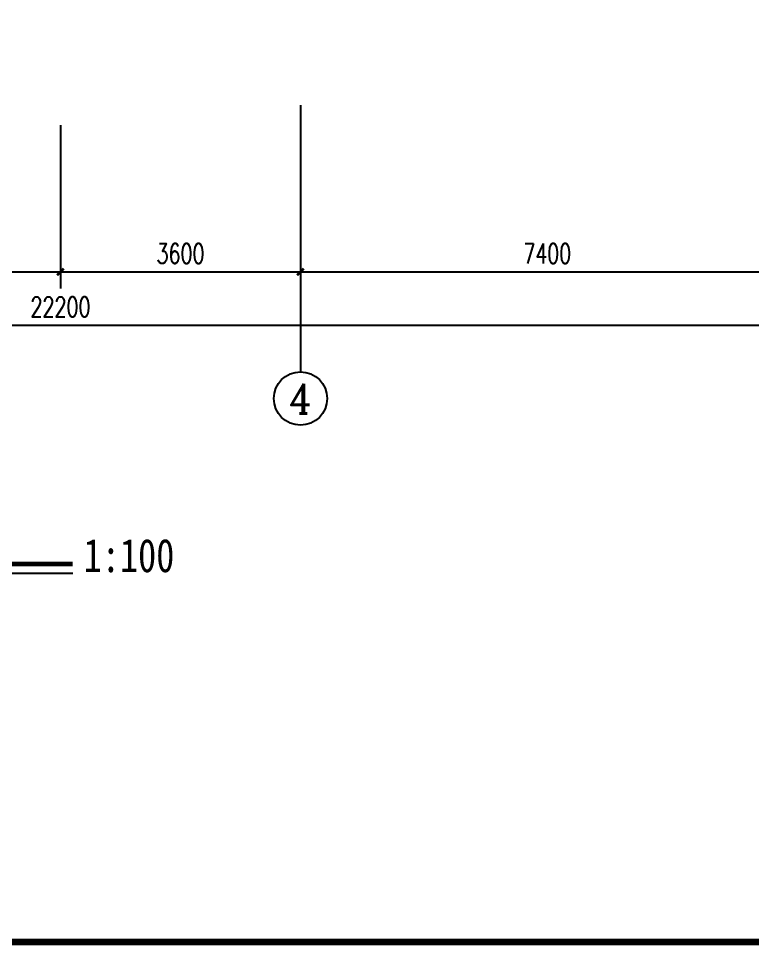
# Model space of a CAD drawing. Extents: x 6250600 to 6678662, y -692028 to -290561.
# Drawn here: x 6289883 to 6300889, y -556951 to -543047 of the extents above; entities that cross this region are included whole.
import ezdxf
from ezdxf.enums import TextEntityAlignment as Align

# ---------------------------------------------------------------- set-up
doc = ezdxf.new("R2010")
doc.units = 0
doc.header["$LTSCALE"] = 1000
doc.header["$MEASUREMENT"] = 0
doc.layers.get('0').update_dxf_attribs({"linetype": 'CONTINUOUS'})
doc.layers.get('Defpoints').update_dxf_attribs({"linetype": 'CONTINUOUS'})
for name, color, linetype in [('AXIS_TEXT', 7, 'CONTINUOUS'), ('PUB_TITLE', 4, 'CONTINUOUS'), ('图名', 15, 'CONTINUOUS'), ('建筑底图', 251, 'CONTINUOUS')]:
    doc.layers.add(name, color=color, linetype=linetype)
doc.styles.add('_TCH_AXIS', font='COMPLEX', dxfattribs={"bigfont": 'GBCBIG'})
doc.styles.add('_TCH_DIM_T3', font='SIMPLEX', dxfattribs={"width": 0.705882, "bigfont": 'GBCBIG'})
doc.styles.add('COMPLEX', font='COMPLEX')
doc.styles.add('宋体', font='', dxfattribs={"width": 0.7})
doc.styles.get('宋体').set_extended_font_data('SimSun')
doc.dimstyles.new('_TCH_ARCH&&100', dxfattribs={"dimtxt": 297.5, "dimasz": 100, "dimexe": 250, "dimexo": 300, "dimgap": 126.25, "dimtad": 1, "dimdec": 0, "dimzin": 0, "dimdsep": 46, "dimtxsty": '_TCH_DIM_T3', "dimblk": 'ARCHTICK', "dimcen": 0.09, "dimclrt": 7, "dimazin": 2, "dimtfac": 1, "dimtdec": 0, "dimtix": 1, "dimtmove": 2, "dimatfit": 3, "dimfxl": 0, "dimtolj": 1, "dimtzin": 0, "dimarcsym": 0})

# ---------------------------------------------------------------- blocks, each defined once
blk = doc.blocks.new('_AXISO')
blk.add_circle((0, 0), 0.5)
at = {"layer": 'AXIS_TEXT', "style": 'COMPLEX', "width": 1.041667}
blk.add_attdef('A', text='', height=0.56, dxfattribs=at).set_placement((-0.25, -0.28), (0.25, -0.28), align=Align.FIT)
blk = doc.blocks.new('_ArchTick')
at = {"color": 0, "linetype": 'ByBlock', "const_width": 0.4}
blk.add_lwpolyline([(-0.5, -0.5), (0.5, 0.5)], dxfattribs=at)
blk = doc.blocks.new('*D171')
at = {"layer": 'Defpoints', "color": 0, "transparency": 16777216}
for p in [(6279412, -544347), (6301612, -544347), (6301612, -547647)]:
    blk.add_point(p, dxfattribs=at)
at = {"layer": '建筑底图', "color": 0, "lineweight": -2, "transparency": 16777216}
for p, q in [((6279412, -544647), (6279412, -547897)), ((6301612, -544647), (6301612, -547897)), ((6279412, -547647), (6301612, -547647))]:
    blk.add_line(p, q, dxfattribs=at)
at = {"layer": '建筑底图', "color": 0, "lineweight": -2, "transparency": 16777216, "xscale": 100, "yscale": 100, "zscale": 100, "rotation": 180}
blk.add_blockref('_ArchTick', (6279412, -547647), dxfattribs=at)
at = {"layer": '建筑底图', "color": 0, "lineweight": -2, "transparency": 16777216, "xscale": 100, "yscale": 100, "zscale": 100}
blk.add_blockref('_ArchTick', (6301612, -547647), dxfattribs=at)
at = {"layer": '建筑底图', "color": 7, "transparency": 16777216, "insert": (6290512, -547372), "char_height": 297.5, "attachment_point": 5, "style": '_TCH_DIM_T3'}
blk.add_mtext('\\A1;22200', dxfattribs=at)
blk = doc.blocks.new('*D174')
at = {"layer": 'Defpoints', "color": 0, "transparency": 16777216}
for p in [(6286912, -544347), (6290512, -544347), (6290512, -546847)]:
    blk.add_point(p, dxfattribs=at)
at = {"layer": '建筑底图', "color": 0, "lineweight": -2, "transparency": 16777216}
for p, q in [((6286912, -544647), (6286912, -547097)), ((6290512, -544647), (6290512, -547097)), ((6286912, -546847), (6290512, -546847))]:
    blk.add_line(p, q, dxfattribs=at)
at = {"layer": '建筑底图', "color": 0, "lineweight": -2, "transparency": 16777216, "xscale": 100, "yscale": 100, "zscale": 100, "rotation": 180}
blk.add_blockref('_ArchTick', (6286912, -546847), dxfattribs=at)
at = {"layer": '建筑底图', "color": 0, "lineweight": -2, "transparency": 16777216, "xscale": 100, "yscale": 100, "zscale": 100}
blk.add_blockref('_ArchTick', (6290512, -546847), dxfattribs=at)
at = {"layer": '建筑底图', "color": 7, "transparency": 16777216, "insert": (6288712, -546572), "char_height": 297.5, "attachment_point": 5, "style": '_TCH_DIM_T3'}
blk.add_mtext('\\A1;3600', dxfattribs=at)
blk = doc.blocks.new('*D175')
at = {"layer": 'Defpoints', "color": 0, "transparency": 16777216}
for p in [(6290512, -544347), (6294112, -544347), (6294112, -546847)]:
    blk.add_point(p, dxfattribs=at)
at = {"layer": '建筑底图', "color": 0, "lineweight": -2, "transparency": 16777216}
for p, q in [((6290512, -544647), (6290512, -547097)), ((6294112, -544647), (6294112, -547097)), ((6290512, -546847), (6294112, -546847))]:
    blk.add_line(p, q, dxfattribs=at)
at = {"layer": '建筑底图', "color": 0, "lineweight": -2, "transparency": 16777216, "xscale": 100, "yscale": 100, "zscale": 100, "rotation": 180}
blk.add_blockref('_ArchTick', (6290512, -546847), dxfattribs=at)
at = {"layer": '建筑底图', "color": 0, "lineweight": -2, "transparency": 16777216, "xscale": 100, "yscale": 100, "zscale": 100}
blk.add_blockref('_ArchTick', (6294112, -546847), dxfattribs=at)
at = {"layer": '建筑底图', "color": 7, "transparency": 16777216, "insert": (6292312, -546572), "char_height": 297.5, "attachment_point": 5, "style": '_TCH_DIM_T3'}
blk.add_mtext('\\A1;3600', dxfattribs=at)
blk = doc.blocks.new('*D176')
at = {"layer": 'Defpoints', "color": 0, "transparency": 16777216}
for p in [(6294112, -544347), (6301512, -544347), (6301512, -546847)]:
    blk.add_point(p, dxfattribs=at)
at = {"layer": '建筑底图', "color": 0, "lineweight": -2, "transparency": 16777216}
for p, q in [((6294112, -544647), (6294112, -547097)), ((6301512, -544647), (6301512, -547097)), ((6294112, -546847), (6301512, -546847))]:
    blk.add_line(p, q, dxfattribs=at)
at = {"layer": '建筑底图', "color": 0, "lineweight": -2, "transparency": 16777216, "xscale": 100, "yscale": 100, "zscale": 100, "rotation": 180}
blk.add_blockref('_ArchTick', (6294112, -546847), dxfattribs=at)
at = {"layer": '建筑底图', "color": 0, "lineweight": -2, "transparency": 16777216, "xscale": 100, "yscale": 100, "zscale": 100}
blk.add_blockref('_ArchTick', (6301512, -546847), dxfattribs=at)
at = {"layer": '建筑底图', "color": 7, "transparency": 16777216, "insert": (6297812, -546572), "char_height": 297.5, "attachment_point": 5, "style": '_TCH_DIM_T3'}
blk.add_mtext('\\A1;7400', dxfattribs=at)

msp = doc.modelspace()

# ---------------------------------------------------------------- linework, layer by layer
at = {"layer": 'PUB_TITLE', "color": 4, "const_width": 100}
msp.add_lwpolyline([(6263446.9, -556900.9), (6319346.9, -556900.9), (6319346.9, -516900.9), (6263446.9, -516900.9)], close=True, dxfattribs=at)
at = {"layer": '图名', "color": 3}
msp.add_line((6285963.1, -551364.1), (6290695.8, -551364.1), dxfattribs=at)
at = {"layer": '图名', "color": 3, "const_width": 70}
msp.add_lwpolyline([(6285963.1, -551230.9), (6290695.8, -551230.9)], dxfattribs=at)
at = {"layer": '建筑底图'}
msp.add_line((6294111.8, -544346.7), (6294111.8, -548346.7), dxfattribs=at)

# ---------------------------------------------------------------- block references
ref = msp.add_blockref('_AXISO', (6294111.8, -548746.7), dxfattribs=dict(at, xscale=800, yscale=800, zscale=800))
ref.add_attrib('A', '4', dxfattribs={"layer": 'AXIS_TEXT', "color": 0, "height": 445.4, "style": '_TCH_AXIS'}).set_placement((6293942.1, -548969.5), (6294281.5, -548969.5), align=Align.FIT)

# ---------------------------------------------------------------- texts
at = {"layer": '图名', "color": 3, "style": '宋体', "width": 0.8}
msp.add_text('1:100', height=500, dxfattribs=at).set_placement((6290859.5, -551351))

# ---------------------------------------------------------------- dimensions: what is measured, and where the dimension line sits
at = {"layer": '建筑底图'}
for p1, p2, distance, picture, middle in [((6279411.8, -544346.7), (6301611.8, -544346.7), -3300, '*D171', (6290511.8, -547371.7)), ((6286911.8, -544346.7), (6290511.8, -544346.7), -2500, '*D174', (6288711.8, -546571.7)), ((6290511.8, -544346.7), (6294111.8, -544346.7), -2500, '*D175', (6292311.8, -546571.7)), ((6294111.8, -544346.7), (6301511.8, -544346.7), -2500, '*D176', (6297811.8, -546571.7))]:
    dim = msp.add_aligned_dim(p1=p1, p2=p2, distance=distance, dimstyle='_TCH_ARCH&&100', dxfattribs=at)
    dim.commit()
    dim.dimension.update_dxf_attribs({"geometry": picture, "text_midpoint": middle})

doc.saveas('drawing.dxf')
